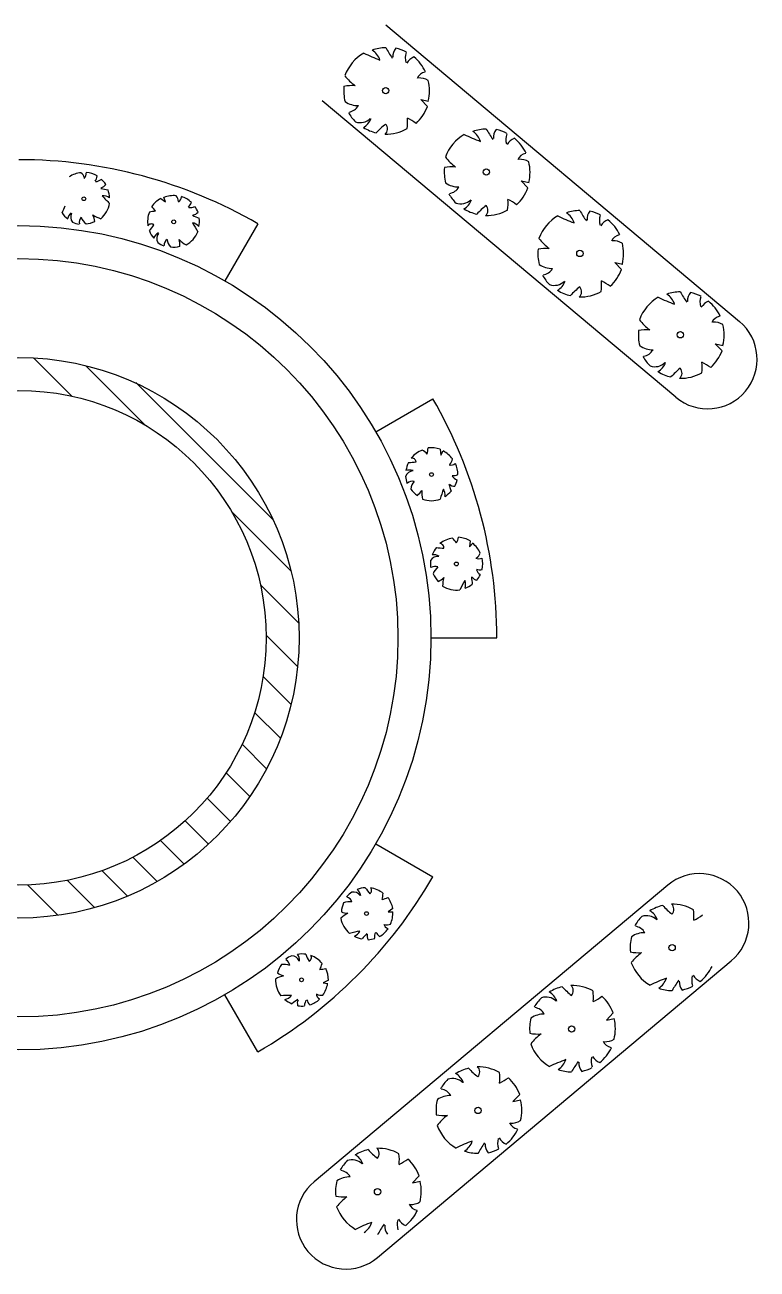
# Model space of a CAD drawing. Header units: millimetres. Extents: x 210832 to 1443773, y 126806 to 1026245.
# Drawn here: x 214211.33 to 214234.8, y 129048.92 to 129088.8 of the extents above; entities that cross this region are included whole.
import ezdxf

# ---------------------------------------------------------------- set-up
doc = ezdxf.new("R2010")
doc.units = ezdxf.units.MM
doc.header["$LTSCALE"] = 500
doc.layers.add('花草1', color=1, linetype='Continuous')
doc.layers.add('花草2', color=3, linetype='Continuous')

msp = doc.modelspace()

# ---------------------------------------------------------------- linework, layer by layer
at = {"color": 5}
for p, q in [((214218.796, 129082.426), (214217.74, 129080.596)), ((214212.829, 129076.899), (214211.601, 129078.127)), ((214215.179, 129075.973), (214213.27, 129077.881)), ((214219.286, 129072.937), (214214.883, 129077.341)), ((214222.575, 129075.761), (214224.405, 129076.818)), ((214219.86, 129071.292), (214217.951, 129073.201)), ((214220.105, 129069.623), (214218.877, 129070.851)), ((214219.148, 129069.156), (214219.06, 129069.245)), ((214220.07, 129068.235), (214219.148, 129069.156)), ((214224.344, 129069.156), (214226.458, 129069.156)), ((214219.86, 129067.021), (214218.963, 129067.918)), ((214219.521, 129065.937), (214218.692, 129066.766)), ((214219.076, 129064.958), (214218.289, 129065.745)), ((214218.539, 129064.071), (214217.778, 129064.833)), ((214217.919, 129063.269), (214217.169, 129064.018)), ((214217.217, 129062.546), (214216.469, 129063.294)), ((214216.436, 129061.905), (214215.678, 129062.662)), ((214222.575, 129062.552), (214224.405, 129061.495)), ((214215.571, 129061.346), (214214.792, 129062.125)), ((214214.617, 129060.876), (214213.801, 129061.692)), ((214212.385, 129060.261), (214211.411, 129061.235)), ((214213.562, 129060.508), (214212.686, 129061.384)), ((214218.796, 129055.886), (214217.74, 129057.716))]:
    msp.add_line(p, q, dxfattribs=at)
for radius in [13.21, 12.153, 8.982, 7.926]:
    msp.add_circle((214211.135, 129069.156), radius, dxfattribs=at)
for start, end in [(60, 90), (0, 30), (300, 330)]:
    msp.add_arc((214211.135, 129069.156), 15.323, start, end, dxfattribs=at)
at = {"layer": '花草1'}
for p, q in [((214215.682, 129083.237), (214215.835, 129083.128)), ((214215.835, 129083.128), (214215.782, 129083.275)), ((214215.782, 129083.275), (214215.782, 129083.275)), ((214224.642, 129075.199), (214224.663, 129075.012)), ((214224.663, 129075.012), (214224.737, 129075.15)), ((214224.737, 129075.15), (214224.737, 129075.15)), ((214225.603, 129072.259), (214225.585, 129072.072)), ((214225.585, 129072.072), (214225.686, 129072.191)), ((214225.686, 129072.191), (214225.686, 129072.191)), ((214223.122, 129060.48), (214222.97, 129060.369)), ((214222.97, 129060.369), (214223.127, 129060.374)), ((214223.127, 129060.374), (214223.127, 129060.374)), ((214221.056, 129058.178), (214220.885, 129058.1)), ((214220.885, 129058.1), (214221.038, 129058.072)), ((214221.038, 129058.072), (214221.038, 129058.072))]:
    msp.add_line(p, q, dxfattribs=at)
for centre in [(214213.218, 129083.227), (214216.098, 129082.487), (214224.362, 129074.387), (214225.161, 129071.523), (214222.279, 129060.317), (214220.198, 129058.193)]:
    msp.add_circle(centre, 0.0605, dxfattribs=at)
for centre, radius, start, end in [((214213.211, 129083.232), 0.835, 96.0751, 123.6245), ((214212.897, 129083.787), 0.356, 18.5203, 50.5151), ((214213.09, 129084.026), 0.206, 313.6555, 9.76), ((214213.211, 129083.232), 0.844, 59.3321, 84.3856), ((214213.336, 129083.975), 0.306, 322.0775, 356.6128), ((214213.571, 129084.097), 0.32, 274.1868, 308.5411), ((214213.211, 129083.232), 0.841, 32.8767, 47.7021), ((214214.414, 129086.063), 2.587, 255.4397, 260.7099), ((214213.707, 129083.811), 0.244, 285.8454, 329.7651), ((214213.211, 129083.232), 0.83, 1.4098, 19.4753), ((214213.211, 129083.232), 0.846, 310.3307, 349.43), ((214213.82, 129082.954), 0.37, 53.5323, 91.6544), ((214216.193, 129085.331), 3.116, 220.0865, 226.3451), ((214216.092, 129082.492), 0.85, 118.8426, 145.275), ((214216.092, 129082.492), 0.835, 84.0751, 111.6245), ((214215.9, 129083.101), 0.356, 6.5203, 38.5151), ((214216.139, 129083.295), 0.206, 301.6555, 357.76), ((214216.092, 129082.492), 0.844, 47.3321, 72.3856), ((214216.369, 129083.194), 0.306, 310.0775, 344.6128), ((214210.955, 129083.578), 1.756, 332.9465, 340.9238), ((214213.211, 129083.232), 0.827, 213.1498, 231.8356), ((214213.041, 129082.514), 0.349, 130.6009, 169.3992), ((214213.075, 129082.651), 0.282, 156.1912, 218.4952), ((214213.328, 129082.47), 0.259, 140.6314, 190.6278), ((214213.573, 129082.801), 0.476, 200.4582, 233.1093), ((214212.72, 129082.355), 0.864, 9.6536, 23.993), ((214214.08, 129083.575), 1.039, 236.7455, 252.0146), ((214216.092, 129082.492), 0.831, 158.8103, 189.4392), ((214215.563, 129081.896), 0.93, 92.7782, 105.3315), ((214214.381, 129082.017), 1.395, 35.3728, 43.4649), ((214216.624, 129083.264), 0.32, 262.1868, 296.5411), ((214217.857, 129085.011), 2.587, 243.4397, 248.7099), ((214216.698, 129082.956), 0.244, 273.8454, 317.7651), ((214216.092, 129082.492), 0.841, 20.8767, 35.7021), ((214213.211, 129083.232), 0.836, 244.7236, 260.3277), ((214213.211, 129083.232), 0.815, 275.394, 296.2464), ((214215.383, 129082.28), 0.138, 55.741, 146.8107), ((214213.957, 129083.3), 1.756, 320.9465, 328.9238), ((214216.631, 129082.095), 0.37, 41.5323, 79.6544), ((214219.446, 129083.926), 3.116, 208.0865, 214.3451), ((214216.092, 129082.492), 0.83, 349.4098, 7.4753), ((214216.092, 129082.492), 0.827, 201.1498, 219.8356), ((214215.777, 129081.826), 0.349, 118.6008, 157.3991), ((214215.838, 129081.953), 0.282, 144.1912, 206.4952), ((214216.092, 129082.492), 0.836, 232.7236, 248.3277), ((214216.048, 129081.723), 0.259, 128.6314, 178.6278), ((214216.357, 129081.996), 0.476, 188.4582, 221.1093), ((214215.43, 129081.737), 0.864, 357.6536, 11.993), ((214217.013, 129082.648), 1.039, 224.7455, 240.0146), ((214216.092, 129082.492), 0.846, 298.3307, 337.43), ((214216.092, 129082.492), 0.815, 263.394, 284.2464), ((214224.363, 129074.396), 0.831, 110.8103, 141.4392), ((214223.566, 129074.39), 0.93, 44.7782, 57.3315), ((214222.864, 129075.35), 1.395, 347.3728, 355.4649), ((214224.363, 129074.396), 0.85, 70.8426, 97.275), ((214224.363, 129074.396), 0.835, 36.0751, 63.6245), ((214224.363, 129074.396), 0.827, 153.1498, 171.8356), ((214223.534, 129076.523), 1.756, 272.9465, 280.9238), ((214223.73, 129074.78), 0.138, 7.741, 98.8107), ((214224.99, 129074.898), 0.206, 253.6555, 309.76), ((214224.687, 129074.946), 0.356, 318.5203, 350.5151), ((214224.363, 129074.396), 0.844, 359.3321, 24.3856), ((214223.792, 129074.224), 0.282, 96.1912, 158.4952), ((214224.363, 129074.396), 0.836, 184.7236, 200.3277), ((214223.656, 129074.184), 0.349, 70.6009, 109.3991), ((214225.069, 129074.66), 0.306, 262.0775, 296.6128), ((214225.292, 129074.517), 0.32, 214.1868, 248.5411), ((214223.762, 129073.914), 0.259, 80.6314, 130.6278), ((214224.171, 129073.867), 0.476, 140.4582, 173.1093), ((214224.363, 129074.396), 0.815, 215.394, 236.2464), ((214223.358, 129074.383), 0.864, 309.6536, 323.993), ((214225.094, 129073.816), 1.039, 176.7455, 192.0146), ((214227.672, 129072.863), 3.116, 160.0865, 166.3451), ((214224.427, 129073.73), 0.37, 353.5323, 31.6544), ((214224.363, 129074.396), 0.83, 301.4098, 319.4752), ((214227.415, 129074.77), 2.587, 195.4397, 200.7099), ((214225.112, 129074.256), 0.244, 225.8454, 269.7651), ((214224.363, 129074.396), 0.841, 332.8767, 347.7021), ((214224.363, 129074.396), 0.846, 250.3307, 289.43), ((214225.163, 129071.531), 0.831, 98.8103, 129.4392), ((214224.382, 129071.691), 0.93, 32.7782, 45.3315), ((214223.896, 129072.776), 1.395, 335.3728, 343.4649), ((214225.163, 129071.531), 0.85, 58.8426, 85.275), ((214225.163, 129071.531), 0.827, 141.1498, 159.8356), ((214224.795, 129073.784), 1.756, 260.9465, 268.9238), ((214224.624, 129072.039), 0.138, 355.741, 86.8107), ((214225.163, 129071.531), 0.835, 24.0751, 51.6245), ((214225.594, 129072.002), 0.356, 306.5203, 338.5151), ((214225.163, 129071.531), 0.836, 172.7236, 188.3277), ((214224.569, 129071.481), 0.282, 84.1912, 146.4952), ((214224.428, 129071.471), 0.349, 58.6008, 97.3992), ((214225.881, 129071.892), 0.206, 241.6555, 297.76), ((214225.163, 129071.531), 0.844, 347.3321, 12.3856), ((214224.475, 129071.185), 0.259, 68.6314, 118.6278), ((214224.865, 129071.053), 0.476, 128.4582, 161.1093), ((214225.163, 129071.531), 0.815, 203.394, 224.2464), ((214224.177, 129071.727), 0.864, 297.6536, 311.993), ((214225.758, 129070.811), 1.039, 164.7455, 180.0146), ((214228.227, 129071.262), 2.587, 183.4397, 188.7099), ((214225.867, 129071.238), 0.244, 213.8454, 257.7651), ((214226.097, 129071.456), 0.32, 202.1868, 236.5411), ((214225.909, 129071.642), 0.306, 250.0775, 284.6128), ((214225.163, 129071.531), 0.841, 320.8767, 335.7021), ((214225.163, 129071.531), 0.846, 238.3307, 277.43), ((214228.081, 129069.343), 3.116, 148.0865, 154.3451), ((214225.088, 129070.866), 0.37, 341.5323, 19.6544), ((214225.163, 129071.531), 0.83, 289.4098, 307.4752), ((214221.75, 129060.826), 0.349, 10.6008, 49.3991), ((214222.286, 129060.32), 0.827, 93.1498, 111.8356), ((214223.715, 129062.101), 1.756, 212.9465, 220.9238), ((214222.303, 129061.06), 0.138, 307.741, 38.8107), ((214222.286, 129060.32), 0.831, 50.8103, 81.4392), ((214221.732, 129060.222), 0.476, 80.4582, 113.1093), ((214222.286, 129060.32), 0.836, 124.7236, 140.3277), ((214221.569, 129060.6), 0.259, 20.6314, 70.6278), ((214221.852, 129060.728), 0.282, 36.1912, 98.4952), ((214221.882, 129061.008), 0.93, 344.7782, 357.3315), ((214222.363, 129062.095), 1.395, 287.3728, 295.4649), ((214222.286, 129060.32), 0.85, 10.8426, 37.275), ((214222.15, 129059.397), 1.039, 116.7455, 132.0146), ((214221.773, 129061.184), 0.864, 249.6536, 263.993), ((214222.286, 129060.32), 0.815, 155.394, 176.2464), ((214222.286, 129060.32), 0.835, 336.0751, 3.6245), ((214222.286, 129060.32), 0.846, 190.3307, 229.43), ((214223.035, 129060.028), 0.206, 193.6555, 249.76), ((214222.925, 129060.315), 0.356, 258.5203, 290.5151), ((214222.613, 129056.688), 3.116, 100.0865, 106.3451), ((214221.742, 129059.931), 0.37, 293.5323, 331.6544), ((214222.286, 129060.32), 0.83, 241.4098, 259.4753), ((214224.137, 129057.864), 2.587, 135.4397, 140.7099), ((214222.54, 129059.601), 0.244, 165.8454, 209.7651), ((214222.286, 129060.32), 0.841, 272.8767, 287.7021), ((214222.855, 129059.576), 0.32, 154.1868, 188.5411), ((214222.868, 129059.84), 0.306, 202.0775, 236.6128), ((214222.286, 129060.32), 0.844, 299.3321, 324.3856), ((214219.643, 129058.214), 0.476, 68.4582, 101.1093), ((214220.206, 129058.195), 0.836, 112.7236, 128.3277), ((214219.562, 129058.618), 0.259, 8.6314, 58.6278), ((214219.865, 129058.684), 0.282, 24.1912, 86.4952), ((214220.206, 129058.195), 0.827, 81.1498, 99.8356), ((214219.786, 129058.801), 0.349, 358.6009, 37.3992), ((214221.973, 129059.64), 1.756, 200.9465, 208.9238), ((214220.376, 129058.915), 0.138, 295.741, 26.8107), ((214220.206, 129058.195), 0.831, 38.8103, 69.4392), ((214219.953, 129058.951), 0.93, 332.7782, 345.3315), ((214219.88, 129057.32), 1.039, 104.7455, 120.0146), ((214219.883, 129059.147), 0.864, 237.6536, 251.993), ((214220.206, 129058.195), 0.815, 143.394, 164.2464), ((214220.65, 129059.915), 1.395, 275.3728, 283.4649), ((214220.206, 129058.195), 0.85, 358.8426, 25.275), ((214220.206, 129058.195), 0.846, 178.3307, 217.43), ((214220.206, 129058.195), 0.835, 324.0751, 351.6245), ((214219.77, 129054.574), 3.116, 88.0865, 94.3451), ((214219.592, 129057.928), 0.37, 281.5323, 319.6544), ((214220.206, 129058.195), 0.83, 229.4098, 247.4752), ((214221.505, 129055.407), 2.587, 123.4397, 128.7099), ((214220.304, 129057.439), 0.244, 153.8454, 197.7651), ((214220.607, 129057.349), 0.32, 142.1868, 176.5411), ((214220.675, 129057.605), 0.306, 190.0775, 224.6128), ((214220.206, 129058.195), 0.844, 287.3321, 312.3856), ((214220.877, 129057.754), 0.206, 181.6555, 237.76), ((214220.829, 129058.057), 0.356, 246.5203, 278.5151), ((214220.206, 129058.195), 0.841, 260.8767, 275.7021)]:
    msp.add_arc(centre, radius, start, end, dxfattribs=at)
at = {"layer": '花草2'}
for p, q in [((214224.016, 129086.406), (214224.271, 129086.353)), ((214224.232, 129086.179), (214224.016, 129086.406)), ((214224.271, 129086.353), (214224.271, 129086.353)), ((214227.454, 129083.572), (214227.238, 129083.799)), ((214227.238, 129083.799), (214227.493, 129083.746)), ((214227.493, 129083.746), (214227.493, 129083.746)), ((214230.455, 129080.961), (214230.239, 129081.188)), ((214230.239, 129081.188), (214230.494, 129081.135)), ((214230.494, 129081.135), (214230.494, 129081.135)), ((214233.461, 129078.582), (214233.715, 129078.528)), ((214233.677, 129078.355), (214233.461, 129078.582)), ((214233.715, 129078.528), (214233.715, 129078.528)), ((214230.191, 129057.131), (214229.975, 129056.904)), ((214229.975, 129056.904), (214230.23, 129056.957)), ((214230.23, 129056.957), (214230.23, 129056.957)), ((214227.191, 129054.52), (214226.975, 129054.293)), ((214226.975, 129054.293), (214227.229, 129054.346)), ((214227.229, 129054.346), (214227.229, 129054.346)), ((214223.969, 129051.913), (214223.753, 129051.686)), ((214223.753, 129051.686), (214224.008, 129051.739))]:
    msp.add_line(p, q, dxfattribs=at)
for points in [[(214222.898, 129088.799), (214234.235, 129079.294)], [(214232.198, 129076.864), (214220.861, 129086.37)], [(214231.935, 129061.227), (214220.598, 129051.722)], [(214222.635, 129049.292), (214233.972, 129058.798)]]:
    msp.add_lwpolyline(points, dxfattribs=at)
for centre in [(214222.896, 129086.691), (214226.118, 129084.084), (214229.119, 129081.473), (214232.341, 129078.867), (214232.077, 129059.225), (214228.855, 129056.618), (214225.854, 129054.007), (214222.633, 129051.401)]:
    msp.add_circle(centre, 0.101, dxfattribs=at)
for centre, radius, start, end in [((214222.907, 129086.683), 1.41, 120.5912, 159.6905), ((214224.492, 129092.55), 5.193, 243.6761, 249.9347), ((214222.907, 129086.683), 1.383, 90.546, 108.6114), ((214222.125, 129087.478), 0.617, 18.3668, 56.489), ((214226.654, 129090.181), 4.312, 209.3113, 214.5815), ((214223.531, 129087.79), 0.406, 140.2562, 184.1758), ((214222.907, 129086.683), 1.402, 62.3191, 77.1446), ((214224.056, 129087.74), 0.533, 161.4801, 195.8344), ((214224, 129087.302), 0.51, 113.4084, 147.9437), ((214222.907, 129086.683), 1.406, 25.6356, 50.6891), ((214222.95, 129088.238), 1.732, 218.0066, 233.2757), ((214224.221, 129086.946), 0.343, 100.2612, 156.3657), ((214223.957, 129086.507), 0.593, 59.5061, 91.5009), ((214222.907, 129086.683), 1.392, 346.3967, 13.9461), ((214222.907, 129086.683), 1.358, 173.7748, 194.6272), ((214221.814, 129085.413), 1.44, 86.0282, 100.3676), ((214222.026, 129087.004), 0.793, 236.9119, 269.563), ((214221.648, 129086.431), 0.432, 279.3934, 329.3898), ((214222.907, 129086.683), 1.393, 209.6935, 225.2976), ((214222.046, 129085.671), 1.55, 352.6897, 5.243), ((214222.521, 129083.747), 2.325, 54.5563, 62.6484), ((214222.907, 129086.683), 1.417, 312.7462, 339.1786), ((214222.076, 129086.138), 0.47, 251.526, 313.8301), ((214221.881, 129086.007), 0.582, 300.6221, 339.4204), ((214222.907, 129086.683), 1.379, 238.1856, 256.8714), ((214224.737, 129083.347), 2.927, 129.0974, 137.0748), ((214222.721, 129085.463), 0.23, 311.2105, 42.2802), ((214222.907, 129086.683), 1.385, 268.5821, 299.2109), ((214226.129, 129084.076), 1.383, 90.546, 108.6114), ((214229.876, 129087.574), 4.312, 209.3113, 214.5815), ((214226.753, 129085.183), 0.406, 140.2562, 184.1758), ((214226.129, 129084.076), 1.402, 62.3191, 77.1446), ((214226.129, 129084.076), 1.41, 120.5912, 159.6905), ((214227.714, 129089.944), 5.193, 243.6761, 249.9347), ((214225.347, 129084.872), 0.617, 18.3668, 56.489), ((214227.278, 129085.133), 0.533, 161.4801, 195.8344), ((214227.222, 129084.696), 0.51, 113.4084, 147.9437), ((214226.129, 129084.076), 1.406, 25.6356, 50.6891), ((214227.443, 129084.339), 0.343, 100.2612, 156.3657), ((214226.129, 129084.076), 1.358, 173.7748, 194.6272), ((214225.036, 129082.807), 1.44, 86.0282, 100.3676), ((214226.172, 129085.632), 1.732, 218.0066, 233.2757), ((214227.179, 129083.901), 0.593, 59.5061, 91.5009), ((214226.129, 129084.076), 1.392, 346.3967, 13.9461), ((214225.248, 129084.397), 0.793, 236.9119, 269.563), ((214224.87, 129083.824), 0.432, 279.3934, 329.3898), ((214226.129, 129084.076), 1.417, 312.7462, 339.1786), ((214226.129, 129084.076), 1.393, 209.6935, 225.2976), ((214225.298, 129083.532), 0.47, 251.526, 313.8301), ((214225.103, 129083.4), 0.582, 300.6221, 339.4204), ((214225.267, 129083.064), 1.55, 352.6897, 5.243), ((214225.743, 129081.141), 2.325, 54.5563, 62.6484), ((214226.129, 129084.076), 1.379, 238.1856, 256.8714), ((214227.959, 129080.74), 2.927, 129.0974, 137.0748), ((214225.943, 129082.856), 0.23, 311.2105, 42.2802), ((214226.129, 129084.076), 1.385, 268.5821, 299.2109), ((214229.13, 129081.465), 1.41, 120.5912, 159.6905), ((214230.715, 129087.333), 5.193, 243.6761, 249.9347), ((214229.13, 129081.465), 1.383, 90.546, 108.6114), ((214228.348, 129082.261), 0.617, 18.3668, 56.489), ((214232.877, 129084.963), 4.312, 209.3113, 214.5815), ((214229.754, 129082.572), 0.406, 140.2562, 184.1758), ((214229.13, 129081.465), 1.402, 62.3191, 77.1446), ((214230.279, 129082.522), 0.533, 161.4801, 195.8344), ((214230.223, 129082.085), 0.51, 113.4084, 147.9437), ((214229.13, 129081.465), 1.406, 25.6356, 50.6891), ((214229.172, 129083.021), 1.732, 218.0066, 233.2757), ((214230.443, 129081.728), 0.343, 100.2612, 156.3657), ((214230.179, 129081.29), 0.593, 59.5061, 91.5009), ((214229.13, 129081.465), 1.358, 173.7748, 194.6272), ((214228.037, 129080.196), 1.44, 86.0282, 100.3676), ((214229.13, 129081.465), 1.392, 346.3967, 13.9461), ((214228.249, 129081.786), 0.793, 236.9119, 269.563), ((214229.13, 129081.465), 1.393, 209.6935, 225.2976), ((214227.871, 129081.213), 0.432, 279.3934, 329.3898), ((214229.13, 129081.465), 1.417, 312.7462, 339.1786), ((214228.299, 129080.921), 0.47, 251.526, 313.8301), ((214228.103, 129080.789), 0.582, 300.6221, 339.4204), ((214229.13, 129081.465), 1.379, 238.1856, 256.8714), ((214230.96, 129078.129), 2.927, 129.0974, 137.0748), ((214228.944, 129080.245), 0.23, 311.2105, 42.2802), ((214229.13, 129081.465), 1.385, 268.5821, 299.2109), ((214228.268, 129080.453), 1.55, 352.6897, 5.243), ((214228.744, 129078.53), 2.325, 54.5563, 62.6484), ((214232.352, 129078.858), 1.383, 90.546, 108.6114), ((214236.098, 129082.357), 4.312, 209.3113, 214.5815), ((214232.976, 129079.966), 0.406, 140.2562, 184.1758), ((214232.352, 129078.858), 1.402, 62.3191, 77.1446), ((214232.352, 129078.858), 1.41, 120.5912, 159.6905), ((214233.937, 129084.726), 5.193, 243.6761, 249.9347), ((214231.57, 129079.654), 0.617, 18.3668, 56.489), ((214233.501, 129079.916), 0.533, 161.4801, 195.8344), ((214233.445, 129079.478), 0.51, 113.4084, 147.9437), ((214232.352, 129078.858), 1.406, 25.6356, 50.6891), ((214233.665, 129079.122), 0.343, 100.2612, 156.3657), ((214231.259, 129077.589), 1.44, 86.0282, 100.3676), ((214232.394, 129080.414), 1.732, 218.0066, 233.2757), ((214233.217, 129078.079), 1.585, 230.0212, 50.0212), ((214233.401, 129078.683), 0.593, 59.5061, 91.5009), ((214232.352, 129078.858), 1.392, 346.3967, 13.9461), ((214232.352, 129078.858), 1.358, 173.7748, 194.6272), ((214231.47, 129079.18), 0.793, 236.9119, 269.563), ((214231.093, 129078.607), 0.432, 279.3934, 329.3898), ((214232.352, 129078.858), 1.417, 312.7462, 339.1786), ((214232.352, 129078.858), 1.393, 209.6935, 225.2976), ((214231.521, 129078.314), 0.47, 251.526, 313.8301), ((214231.325, 129078.183), 0.582, 300.6221, 339.4204), ((214231.49, 129077.847), 1.55, 352.6897, 5.243), ((214231.965, 129075.923), 2.325, 54.5563, 62.6484), ((214232.352, 129078.858), 1.379, 238.1856, 256.8714), ((214234.182, 129075.522), 2.927, 129.0974, 137.0748), ((214232.165, 129077.639), 0.23, 311.2105, 42.2802), ((214232.352, 129078.858), 1.385, 268.5821, 299.2109), ((214232.953, 129060.013), 1.585, 309.9788, 129.9788), ((214231.062, 129059.909), 0.582, 20.5796, 59.3779), ((214232.088, 129059.233), 1.379, 103.1286, 121.8144), ((214233.918, 129062.569), 2.927, 222.9252, 230.9026), ((214231.902, 129060.453), 0.23, 317.7198, 48.7895), ((214232.088, 129059.233), 1.385, 60.7891, 91.4179), ((214231.227, 129060.245), 1.55, 354.757, 7.3103), ((214232.088, 129059.233), 1.393, 134.7024, 150.3065), ((214230.829, 129059.485), 0.432, 30.6102, 80.6066), ((214231.257, 129059.778), 0.47, 46.1699, 108.474), ((214231.702, 129062.169), 2.325, 297.3516, 305.4437), ((214232.088, 129059.233), 1.358, 165.3728, 186.2252), ((214231.207, 129058.912), 0.793, 90.437, 123.0881), ((214230.996, 129060.503), 1.44, 259.6324, 273.9718), ((214232.131, 129057.678), 1.732, 126.7243, 141.9934), ((214232.088, 129059.233), 1.41, 200.3095, 239.4088), ((214233.237, 129058.176), 0.533, 164.1656, 198.5199), ((214233.182, 129058.613), 0.51, 212.0563, 246.5916), ((214232.088, 129059.233), 1.406, 309.3109, 334.3644), ((214228.866, 129056.627), 1.379, 103.1286, 121.8144), ((214230.696, 129059.963), 2.927, 222.9252, 230.9026), ((214228.68, 129057.846), 0.23, 317.7198, 48.7895), ((214228.866, 129056.627), 1.385, 60.7891, 91.4179), ((214233.674, 129053.366), 5.193, 110.0653, 116.3239), ((214231.306, 129058.438), 0.617, 303.511, 341.6332), ((214232.088, 129059.233), 1.383, 251.3886, 269.454), ((214235.835, 129055.735), 4.312, 145.4185, 150.6887), ((214232.712, 129058.126), 0.406, 175.8242, 219.7438), ((214232.088, 129059.233), 1.402, 282.8554, 297.6809), ((214228.866, 129056.627), 1.393, 134.7024, 150.3065), ((214228.035, 129057.171), 0.47, 46.1699, 108.474), ((214227.84, 129057.303), 0.582, 20.5796, 59.3779), ((214228.005, 129057.638), 1.55, 354.757, 7.3103), ((214228.48, 129059.562), 2.325, 297.3516, 305.4437), ((214228.866, 129056.627), 1.417, 20.8214, 47.2538), ((214227.985, 129056.305), 0.793, 90.437, 123.0881), ((214227.608, 129056.878), 0.432, 30.6102, 80.6066), ((214228.866, 129056.627), 1.358, 165.3728, 186.2252), ((214228.866, 129056.627), 1.392, 346.0539, 13.6033), ((214227.774, 129057.896), 1.44, 259.6324, 273.9718), ((214228.909, 129055.071), 1.732, 126.7243, 141.9934), ((214228.866, 129056.627), 1.41, 200.3095, 239.4088), ((214228.866, 129056.627), 1.406, 309.3109, 334.3644), ((214230.18, 129056.364), 0.343, 203.6343, 259.7388), ((214229.916, 129056.802), 0.593, 268.4991, 300.4939), ((214230.452, 129050.759), 5.193, 110.0653, 116.3239), ((214228.085, 129055.831), 0.617, 303.511, 341.6332), ((214232.613, 129053.129), 4.312, 145.4185, 150.6887), ((214229.491, 129055.52), 0.406, 175.8242, 219.7438), ((214230.015, 129055.57), 0.533, 164.1656, 198.5199), ((214229.96, 129056.007), 0.51, 212.0563, 246.5916), ((214224.839, 129054.692), 0.582, 20.5796, 59.3779), ((214225.866, 129054.016), 1.379, 103.1286, 121.8144), ((214227.696, 129057.352), 2.927, 222.9252, 230.9026), ((214225.679, 129055.235), 0.23, 317.7198, 48.7895), ((214225.866, 129054.016), 1.385, 60.7891, 91.4179), ((214225.004, 129055.027), 1.55, 354.757, 7.3103), ((214228.866, 129056.627), 1.383, 251.3886, 269.454), ((214228.866, 129056.627), 1.402, 282.8554, 297.6809), ((214225.866, 129054.016), 1.393, 134.7024, 150.3065), ((214225.035, 129054.56), 0.47, 46.1699, 108.474), ((214225.479, 129056.951), 2.325, 297.3516, 305.4437), ((214225.866, 129054.016), 1.417, 20.8214, 47.2538), ((214225.866, 129054.016), 1.358, 165.3728, 186.2252), ((214224.984, 129053.694), 0.793, 90.437, 123.0881), ((214224.607, 129054.267), 0.432, 30.6102, 80.6066), ((214225.866, 129054.016), 1.392, 346.0539, 13.6033), ((214224.773, 129055.285), 1.44, 259.6324, 273.9718), ((214225.908, 129052.46), 1.732, 126.7243, 141.9934), ((214225.866, 129054.016), 1.41, 200.3095, 239.4088), ((214227.179, 129053.753), 0.343, 203.6343, 259.7388), ((214226.915, 129054.191), 0.593, 268.4991, 300.4939), ((214227.015, 129052.959), 0.533, 164.1656, 198.5199), ((214226.959, 129053.396), 0.51, 212.0563, 246.5916), ((214225.866, 129054.016), 1.406, 309.3109, 334.3644), ((214222.644, 129051.409), 1.379, 103.1286, 121.8144), ((214224.474, 129054.745), 2.927, 222.9252, 230.9026), ((214222.457, 129052.629), 0.23, 317.7198, 48.7895), ((214222.644, 129051.409), 1.385, 60.7891, 91.4179), ((214227.451, 129048.148), 5.193, 110.0653, 116.3239), ((214225.084, 129053.22), 0.617, 303.511, 341.6332), ((214225.866, 129054.016), 1.383, 251.3886, 269.454), ((214229.612, 129050.518), 4.312, 145.4185, 150.6887), ((214226.49, 129052.909), 0.406, 175.8242, 219.7438), ((214225.866, 129054.016), 1.402, 282.8554, 297.6809), ((214222.644, 129051.409), 1.393, 134.7024, 150.3065), ((214221.813, 129051.954), 0.47, 46.1699, 108.474), ((214221.617, 129052.085), 0.582, 20.5796, 59.3779), ((214221.782, 129052.421), 1.55, 354.757, 7.3103), ((214222.258, 129054.344), 2.325, 297.3516, 305.4437), ((214222.644, 129051.409), 1.417, 20.8214, 47.2538), ((214221.385, 129051.661), 0.432, 30.6102, 80.6066), ((214221.617, 129050.507), 1.585, 129.9788, 309.9788), ((214222.644, 129051.409), 1.358, 165.3728, 186.2252), ((214221.763, 129051.088), 0.793, 90.437, 123.0881), ((214222.644, 129051.409), 1.392, 346.0539, 13.6033), ((214221.551, 129052.679), 1.44, 259.6324, 273.9718), ((214222.686, 129049.853), 1.732, 126.7243, 141.9934), ((214222.644, 129051.409), 1.41, 200.3095, 239.4088), ((214222.644, 129051.409), 1.406, 309.3109, 334.3644), ((214223.957, 129051.146), 0.343, 203.6343, 259.7388), ((214223.693, 129051.585), 0.593, 268.4991, 300.4939), ((214224.229, 129045.542), 5.193, 110.0653, 116.3239), ((214221.862, 129050.613), 0.617, 303.511, 341.6332), ((214226.391, 129047.911), 4.312, 145.4185, 150.6887), ((214223.268, 129050.302), 0.406, 175.8242, 219.7438), ((214223.793, 129050.352), 0.533, 164.1656, 198.5199), ((214223.737, 129050.789), 0.51, 212.0563, 246.5916)]:
    msp.add_arc(centre, radius, start, end, dxfattribs=at)

doc.saveas('drawing.dxf')
